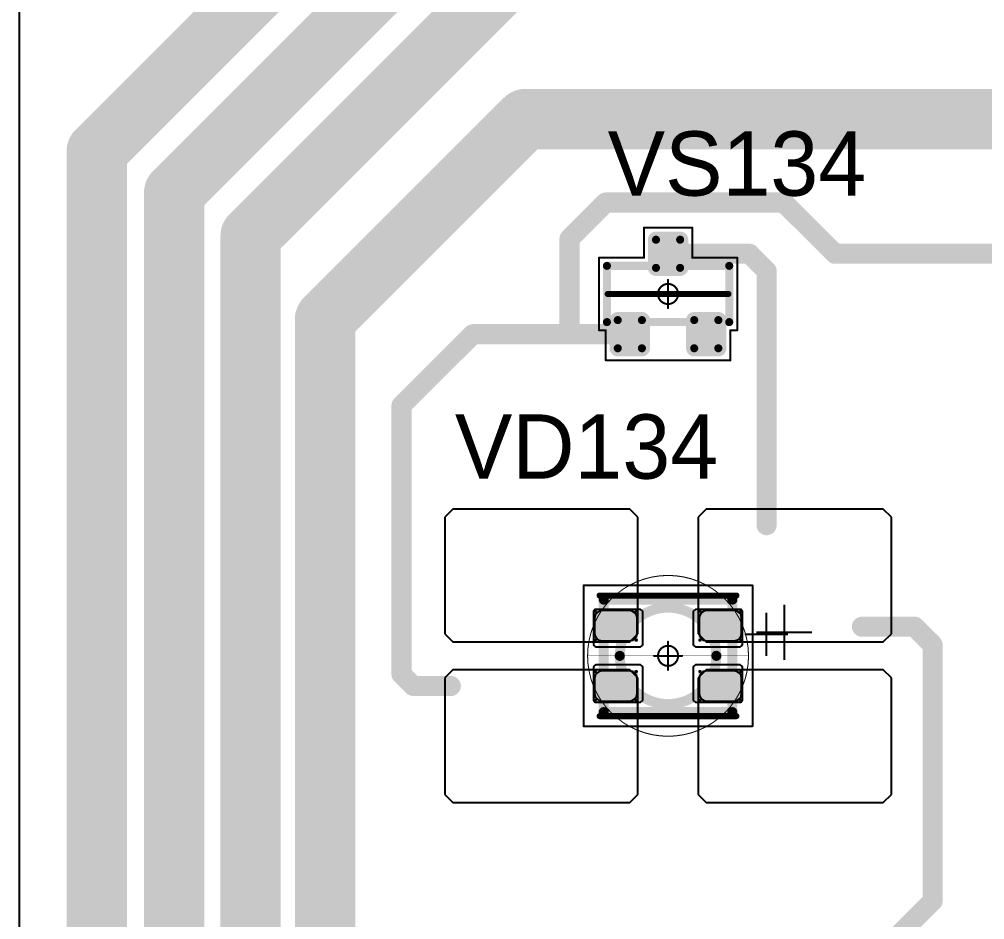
# Model space of a CAD drawing. Header units: millimetres. Extents: x 0 to 400, y 0 to 514.
# Drawn here: x 83.87 to 107.87, y 165.94 to 188.33 of the extents above; entities that cross this region are included whole.
import ezdxf

# ---------------------------------------------------------------- set-up
doc = ezdxf.new("R2010")
doc.units = ezdxf.units.MM
for name, color, linetype in [('Mechanical13', 56, 'Continuous'), ('Mechanical15', 56, 'Continuous'), ('Mechanical2', 216, 'Continuous'), ('TopLayer', 1, 'Continuous'), ('TopOverlay', 2, 'Continuous'), ('TopPaste', 8, 'Continuous'), ('TopSolder', 216, 'Continuous')]:
    doc.layers.add(name, color=color, linetype=linetype)

# ---------------------------------------------------------------- blocks, each defined once
blk = doc.blocks.new('SOT23_48')
at = {"layer": 'Mechanical13', "const_width": 0.2}
for points in [[(-0.7, 1.52), (0.7, 1.52)], [(-0.7, 1.52), (-0.7, -1.52)], [(0.7, 1.52), (0.7, -1.52)], [(-0.7, -1.52), (0.7, -1.52)]]:
    blk.add_lwpolyline(points, dxfattribs=at)
at = {"layer": 'Mechanical13', "const_width": 0.1}
for points in [[(-0.75, 1.52, 1), (-0.65, 1.52, 1)], [(-0.75, 1.52, 1), (-0.65, 1.52, 1)], [(0.65, 1.52, 1), (0.75, 1.52, 1)], [(0.65, 1.52, 1), (0.75, 1.52, 1)], [(-0.75, -1.52, 1), (-0.65, -1.52, 1)], [(-0.75, -1.52, 1), (-0.65, -1.52, 1)], [(0.65, -1.52, 1), (0.75, -1.52, 1)], [(0.65, -1.52, 1), (0.75, -1.52, 1)]]:
    blk.add_lwpolyline(points, format="xyb", close=True, dxfattribs=at)
at = {"layer": 'Mechanical15', "const_width": 0.05}
for points in [[(-0.9, 1.72), (-0.9, 1.55)], [(-0.9, 1.72), (0.9, 1.72)], [(0.9, 1.72), (0.9, 0.6)], [(-1.65, 1.55), (-1.65, -1.55)], [(-1.65, 1.55), (-0.9, 1.55)], [(0.9, 0.6), (1.65, 0.6)], [(1.65, 0.6), (1.65, -0.6)], [(0, 0.35), (0, -0.35)], [(-0.35, 0), (0.35, 0)], [(0.9, -0.6), (1.65, -0.6)], [(0.9, -0.6), (0.9, -1.72)], [(-1.65, -1.55), (-0.9, -1.55)], [(-0.9, -1.55), (-0.9, -1.72)], [(-0.9, -1.72), (0.9, -1.72)]]:
    blk.add_lwpolyline(points, dxfattribs=at)
at = {"layer": 'Mechanical15'}
for points, const_width in [([(-0.913, 1.72, 1), (-0.888, 1.72, 1)], 0.025), ([(-0.913, 1.72, 1), (-0.888, 1.72, 1)], 0.025), ([(0.888, 1.72, 1), (0.913, 1.72, 1)], 0.025), ([(0.888, 1.72, 1), (0.913, 1.72, 1)], 0.025), ([(-1.662, 1.55, 1), (-1.637, 1.55, 1)], 0.025), ([(-1.662, 1.55, 1), (-1.637, 1.55, 1)], 0.025), ([(-0.913, 1.55, 1), (-0.888, 1.55, 1)], 0.025), ([(-0.913, 1.55, 1), (-0.888, 1.55, 1)], 0.025), ([(0.888, 0.6, 1), (0.913, 0.6, 1)], 0.025), ([(0.888, 0.6, 1), (0.913, 0.6, 1)], 0.025), ([(1.637, 0.6, 1), (1.662, 0.6, 1)], 0.025), ([(1.637, 0.6, 1), (1.662, 0.6, 1)], 0.025), ([(0.25, 0, 1), (-0.25, 0, 1)], 0.05), ([(-0.012, 0.35, 1), (0.012, 0.35, 1)], 0.025), ([(-0.362, 0, 1), (-0.337, 0, 1)], 0.025), ([(-0.262, 0, 1), (-0.238, 0, 1)], 0.025), ([(0.238, 0, 1), (0.262, 0, 1)], 0.025), ([(0.337, 0, 1), (0.362, 0, 1)], 0.025), ([(-0.012, -0.35, 1), (0.012, -0.35, 1)], 0.025), ([(0.888, -0.6, 1), (0.913, -0.6, 1)], 0.025), ([(0.888, -0.6, 1), (0.913, -0.6, 1)], 0.025), ([(1.637, -0.6, 1), (1.662, -0.6, 1)], 0.025), ([(1.637, -0.6, 1), (1.662, -0.6, 1)], 0.025), ([(-1.662, -1.55, 1), (-1.637, -1.55, 1)], 0.025), ([(-1.662, -1.55, 1), (-1.637, -1.55, 1)], 0.025), ([(-0.913, -1.55, 1), (-0.888, -1.55, 1)], 0.025), ([(-0.913, -1.55, 1), (-0.888, -1.55, 1)], 0.025), ([(-0.913, -1.72, 1), (-0.888, -1.72, 1)], 0.025), ([(-0.913, -1.72, 1), (-0.888, -1.72, 1)], 0.025), ([(0.888, -1.72, 1), (0.913, -1.72, 1)], 0.025), ([(0.888, -1.72, 1), (0.913, -1.72, 1)], 0.025)]:
    blk.add_lwpolyline(points, format="xyb", close=True, dxfattribs=dict(at, const_width=const_width))
at = {"layer": 'TopLayer', "const_width": 0.1}
for points in [[(-1.4, 1.25, 1), (-1.3, 1.25, 1)], [(-0.7, 1.25, 1), (-0.6, 1.25, 1)], [(-1.4, 0.65, 1), (-1.3, 0.65, 1)], [(-0.7, 0.65, 1), (-0.6, 0.65, 1)], [(0.6, 0.3, 1), (0.7, 0.3, 1)], [(1.3, 0.3, 1), (1.4, 0.3, 1)], [(0.6, -0.3, 1), (0.7, -0.3, 1)], [(1.3, -0.3, 1), (1.4, -0.3, 1)], [(-1.4, -0.65, 1), (-1.3, -0.65, 1)], [(-0.7, -0.65, 1), (-0.6, -0.65, 1)], [(-1.4, -1.25, 1), (-1.3, -1.25, 1)], [(-0.7, -1.25, 1), (-0.6, -1.25, 1)]]:
    blk.add_lwpolyline(points, format="xyb", close=True, dxfattribs=at)
at = {"layer": 'TopLayer'}
for points in [[(-1.45, 1.25), (-1.45, 0.65), (-0.55, 1.25), (-0.55, 0.65)], [(-1.35, 1.35), (-1.35, 0.55), (-0.65, 1.35), (-0.65, 0.55)], [(0.55, 0.3), (0.55, -0.3), (1.45, 0.3), (1.45, -0.3)], [(0.65, 0.4), (0.65, -0.4), (1.35, 0.4), (1.35, -0.4)], [(-1.45, -0.65), (-1.45, -1.25), (-0.55, -0.65), (-0.55, -1.25)], [(-1.35, -0.55), (-1.35, -1.35), (-0.65, -0.55), (-0.65, -1.35)]]:
    blk.add_solid(points, dxfattribs=at)
at = {"layer": 'TopOverlay', "const_width": 0.15}
blk.add_lwpolyline([(0, 1.5), (0, -1.5)], dxfattribs=at)
at = {"layer": 'TopOverlay', "const_width": 0.075}
for points in [[(-0.038, 1.5, 1), (0.038, 1.5, 1)], [(-0.038, -1.5, 1), (0.038, -1.5, 1)]]:
    blk.add_lwpolyline(points, format="xyb", close=True, dxfattribs=at)
at = {"layer": 'TopPaste', "const_width": 0.075}
for points in [[(-1.387, 1.25, 1), (-1.313, 1.25, 1)], [(-0.687, 1.25, 1), (-0.613, 1.25, 1)], [(-1.387, 0.65, 1), (-1.313, 0.65, 1)], [(-0.687, 0.65, 1), (-0.613, 0.65, 1)], [(0.613, 0.3, 1), (0.687, 0.3, 1)], [(1.313, 0.3, 1), (1.387, 0.3, 1)], [(0.613, -0.3, 1), (0.687, -0.3, 1)], [(1.313, -0.3, 1), (1.387, -0.3, 1)], [(-1.387, -0.65, 1), (-1.313, -0.65, 1)], [(-0.687, -0.65, 1), (-0.613, -0.65, 1)], [(-1.387, -1.25, 1), (-1.313, -1.25, 1)], [(-0.687, -1.25, 1), (-0.613, -1.25, 1)]]:
    blk.add_lwpolyline(points, format="xyb", close=True, dxfattribs=at)
at = {"layer": 'TopPaste'}
for points in [[(-1.425, 1.25), (-1.425, 0.65), (-0.575, 1.25), (-0.575, 0.65)], [(-1.35, 1.325), (-1.35, 0.575), (-0.65, 1.325), (-0.65, 0.575)], [(0.575, 0.3), (0.575, -0.3), (1.425, 0.3), (1.425, -0.3)], [(0.65, 0.375), (0.65, -0.375), (1.35, 0.375), (1.35, -0.375)], [(-1.425, -0.65), (-1.425, -1.25), (-0.575, -0.65), (-0.575, -1.25)], [(-1.35, -0.575), (-1.35, -1.325), (-0.65, -0.575), (-0.65, -1.325)]]:
    blk.add_solid(points, dxfattribs=at)
at = {"layer": 'TopSolder', "const_width": 0.202}
for points in [[(-1.451, 1.25, 1), (-1.249, 1.25, 1)], [(-0.751, 1.25, 1), (-0.549, 1.25, 1)], [(-1.451, 0.65, 1), (-1.249, 0.65, 1)], [(-0.751, 0.65, 1), (-0.549, 0.65, 1)], [(0.549, 0.3, 1), (0.751, 0.3, 1)], [(1.249, 0.3, 1), (1.451, 0.3, 1)], [(0.549, -0.3, 1), (0.751, -0.3, 1)], [(1.249, -0.3, 1), (1.451, -0.3, 1)], [(-1.451, -0.65, 1), (-1.249, -0.65, 1)], [(-0.751, -0.65, 1), (-0.549, -0.65, 1)], [(-1.451, -1.25, 1), (-1.249, -1.25, 1)], [(-0.751, -1.25, 1), (-0.549, -1.25, 1)]]:
    blk.add_lwpolyline(points, format="xyb", close=True, dxfattribs=at)
at = {"layer": 'TopSolder'}
for points in [[(-1.35, 1.452), (-1.35, 0.448), (-0.65, 1.452), (-0.65, 0.448)], [(-1.552, 1.25), (-1.552, 0.65), (-0.448, 1.25), (-0.448, 0.65)], [(0.65, 0.502), (0.65, -0.502), (1.35, 0.502), (1.35, -0.502)], [(0.448, 0.3), (0.448, -0.3), (1.552, 0.3), (1.552, -0.3)], [(-1.35, -0.448), (-1.35, -1.452), (-0.65, -0.448), (-0.65, -1.452)], [(-1.552, -0.65), (-1.552, -1.25), (-0.448, -0.65), (-0.448, -1.25)]]:
    blk.add_solid(points, dxfattribs=at)
blk = doc.blocks.new('E65F_221')
at = {"layer": 'Mechanical13'}
for p, q in [((2.441, 1.071), (2.441, 0)), ((1.905, 0.536), (2.976, 0.536))]:
    blk.add_line(p, q, dxfattribs=at)
at = {"layer": 'Mechanical13', "const_width": 0.25}
for points in [[(-1.6, -1.4), (-1.6, 1.4)], [(-1.6, 1.4), (1.6, 1.4)], [(1.6, -1.4), (1.6, 1.4)], [(-1.6, -1.4), (1.6, -1.4)]]:
    blk.add_lwpolyline(points, dxfattribs=at)
at = {"layer": 'Mechanical13'}
for points, const_width in [([(-1.663, 1.4, 1), (-1.538, 1.4, 1)], 0.125), ([(-1.663, 1.4, 1), (-1.538, 1.4, 1)], 0.125), ([(1.537, 1.4, 1), (1.662, 1.4, 1)], 0.125), ([(1.537, 1.4, 1), (1.662, 1.4, 1)], 0.125), ([(1.2, 0, 1), (-1.2, 0, 1)], 0.25), ([(-1.263, 0, 1), (-1.138, 0, 1)], 0.125), ([(1.137, 0, 1), (1.262, 0, 1)], 0.125), ([(-1.663, -1.4, 1), (-1.538, -1.4, 1)], 0.125), ([(-1.663, -1.4, 1), (-1.538, -1.4, 1)], 0.125), ([(1.537, -1.4, 1), (1.662, -1.4, 1)], 0.125), ([(1.537, -1.4, 1), (1.662, -1.4, 1)], 0.125)]:
    blk.add_lwpolyline(points, format="xyb", close=True, dxfattribs=dict(at, const_width=const_width))
at = {"layer": 'Mechanical15', "const_width": 0.05}
for points in [[(-2.1, 1.75), (2.1, 1.75)], [(-2.1, -1.75), (-2.1, 1.75)], [(2.1, -1.75), (2.1, 1.75)], [(0, -0.35), (0, 0.35)], [(0, -0.35), (0, 0.35)], [(-0.35, 0), (0.35, 0)], [(-0.35, 0), (0.35, 0)], [(-2.1, -1.75), (2.1, -1.75)]]:
    blk.add_lwpolyline(points, dxfattribs=at)
at = {"layer": 'Mechanical15'}
for points, const_width in [([(-2.113, 1.75, 1), (-2.088, 1.75, 1)], 0.025), ([(-2.113, 1.75, 1), (-2.088, 1.75, 1)], 0.025), ([(2.087, 1.75, 1), (2.112, 1.75, 1)], 0.025), ([(2.087, 1.75, 1), (2.112, 1.75, 1)], 0.025), ([(0.25, 0, 1), (-0.25, 0, 1)], 0.05), ([(0.25, 0, 1), (-0.25, 0, 1)], 0.05), ([(-0.013, 0.35, 1), (0.012, 0.35, 1)], 0.025), ([(-0.013, 0.35, 1), (0.012, 0.35, 1)], 0.025), ([(-0.363, 0, 1), (-0.338, 0, 1)], 0.025), ([(-0.363, 0, 1), (-0.338, 0, 1)], 0.025), ([(-0.263, 0, 1), (-0.238, 0, 1)], 0.025), ([(-0.263, 0, 1), (-0.238, 0, 1)], 0.025), ([(0.237, 0, 1), (0.262, 0, 1)], 0.025), ([(0.237, 0, 1), (0.262, 0, 1)], 0.025), ([(0.337, 0, 1), (0.362, 0, 1)], 0.025), ([(0.337, 0, 1), (0.362, 0, 1)], 0.025), ([(-0.013, -0.35, 1), (0.012, -0.35, 1)], 0.025), ([(-0.013, -0.35, 1), (0.012, -0.35, 1)], 0.025), ([(-2.113, -1.75, 1), (-2.088, -1.75, 1)], 0.025), ([(-2.113, -1.75, 1), (-2.088, -1.75, 1)], 0.025), ([(2.087, -1.75, 1), (2.112, -1.75, 1)], 0.025), ([(2.087, -1.75, 1), (2.112, -1.75, 1)], 0.025)]:
    blk.add_lwpolyline(points, format="xyb", close=True, dxfattribs=dict(at, const_width=const_width))
at = {"layer": 'TopLayer'}
for p, q in [((-5.35, 3.65), (-5.55, 3.45)), ((-0.95, 3.65), (-5.35, 3.65)), ((-5.35, 3.65), (-5.35, 3.65)), ((-0.75, 3.45), (-0.95, 3.65)), ((0.95, 3.65), (0.75, 3.45)), ((5.35, 3.65), (0.95, 3.65)), ((0.95, 3.65), (0.95, 3.65)), ((5.55, 3.45), (5.35, 3.65)), ((-5.55, 3.45), (-5.55, 3.45)), ((-5.55, 3.45), (-5.55, 0.55)), ((-0.75, 0.55), (-0.75, 3.45)), ((0.75, 3.45), (0.75, 3.45)), ((0.75, 3.45), (0.75, 0.55)), ((5.55, 0.55), (5.55, 3.45)), ((-5.55, 0.55), (-5.35, 0.35)), ((-0.95, 0.35), (-0.75, 0.55)), ((0.75, 0.55), (0.95, 0.35)), ((5.35, 0.35), (5.55, 0.55)), ((-5.35, 0.35), (-0.95, 0.35)), ((0.95, 0.35), (5.35, 0.35)), ((-5.35, -0.35), (-5.55, -0.55)), ((-0.95, -0.35), (-5.35, -0.35)), ((-5.35, -0.35), (-5.35, -0.35)), ((-0.75, -0.55), (-0.95, -0.35)), ((0.95, -0.35), (0.75, -0.55)), ((5.35, -0.35), (0.95, -0.35)), ((0.95, -0.35), (0.95, -0.35)), ((5.55, -0.55), (5.35, -0.35)), ((-5.55, -0.55), (-5.55, -0.55)), ((-5.55, -0.55), (-5.55, -3.45)), ((-0.75, -3.45), (-0.75, -0.55)), ((0.75, -0.55), (0.75, -0.55)), ((0.75, -0.55), (0.75, -3.45)), ((5.55, -3.45), (5.55, -0.55)), ((-5.55, -3.45), (-5.35, -3.65)), ((-0.95, -3.65), (-0.75, -3.45)), ((0.75, -3.45), (0.95, -3.65)), ((5.35, -3.65), (5.55, -3.45)), ((-5.35, -3.65), (-0.95, -3.65)), ((0.95, -3.65), (5.35, -3.65))]:
    blk.add_line(p, q, dxfattribs=at)
at = {"layer": 'TopLayer', "const_width": 0.04}
for points in [[(-1.83, 1.11, 1), (-1.79, 1.11, 1)], [(-0.81, 1.11, 1), (-0.77, 1.11, 1)], [(0.77, 1.11, 1), (0.81, 1.11, 1)], [(1.79, 1.11, 1), (1.83, 1.11, 1)], [(-1.83, 0.39, 1), (-1.79, 0.39, 1)], [(-0.81, 0.39, 1), (-0.77, 0.39, 1)], [(0.77, 0.39, 1), (0.81, 0.39, 1)], [(1.79, 0.39, 1), (1.83, 0.39, 1)], [(-1.83, -0.39, 1), (-1.79, -0.39, 1)], [(-0.81, -0.39, 1), (-0.77, -0.39, 1)], [(0.77, -0.39, 1), (0.81, -0.39, 1)], [(1.79, -0.39, 1), (1.83, -0.39, 1)], [(-1.83, -1.11, 1), (-1.79, -1.11, 1)], [(-0.81, -1.11, 1), (-0.77, -1.11, 1)], [(0.77, -1.11, 1), (0.81, -1.11, 1)], [(1.79, -1.11, 1), (1.83, -1.11, 1)]]:
    blk.add_lwpolyline(points, format="xyb", close=True, dxfattribs=at)
at = {"layer": 'TopLayer'}
for points in [[(-1.85, 1.11), (-1.85, 0.39), (-0.75, 1.11), (-0.75, 0.39)], [(-1.81, 1.15), (-1.81, 0.35), (-0.79, 1.15), (-0.79, 0.35)], [(0.75, 1.11), (0.75, 0.39), (1.85, 1.11), (1.85, 0.39)], [(0.79, 1.15), (0.79, 0.35), (1.81, 1.15), (1.81, 0.35)], [(-1.85, -0.39), (-1.85, -1.11), (-0.75, -0.39), (-0.75, -1.11)], [(-1.81, -0.35), (-1.81, -1.15), (-0.79, -0.35), (-0.79, -1.15)], [(0.75, -0.39), (0.75, -1.11), (1.85, -0.39), (1.85, -1.11)], [(0.79, -0.35), (0.79, -1.15), (1.81, -0.35), (1.81, -1.15)]]:
    blk.add_solid(points, dxfattribs=at)
at = {"layer": 'TopOverlay'}
for p, q in [((2.886, 1.271), (2.886, -0.1)), ((2.2, 0.586), (3.571, 0.586))]:
    blk.add_line(p, q, dxfattribs=at)
at = {"layer": 'TopOverlay', "const_width": 0.15}
for points in [[(-1.7, 1.5), (1.7, 1.5)], [(-1.7, -1.5), (1.7, -1.5)]]:
    blk.add_lwpolyline(points, dxfattribs=at)
at = {"layer": 'TopOverlay', "const_width": 0.075}
for points in [[(-1.738, 1.5, 1), (-1.663, 1.5, 1)], [(1.662, 1.5, 1), (1.737, 1.5, 1)], [(-1.738, -1.5, 1), (-1.663, -1.5, 1)], [(1.662, -1.5, 1), (1.737, -1.5, 1)]]:
    blk.add_lwpolyline(points, format="xyb", close=True, dxfattribs=at)
at = {"layer": 'TopPaste'}
for p, q in [((-1.814, 1.011), (-1.829, 0.938)), ((-1.773, 1.073), (-1.814, 1.011)), ((-1.711, 1.114), (-1.773, 1.073)), ((-1.638, 1.129), (-1.711, 1.114)), ((-0.963, 1.129), (-1.638, 1.129)), ((-0.889, 1.114), (-0.963, 1.129)), ((-0.827, 1.073), (-0.889, 1.114)), ((-0.786, 1.011), (-0.827, 1.073)), ((-0.771, 0.938), (-0.786, 1.011)), ((0.786, 1.011), (0.771, 0.938)), ((0.827, 1.073), (0.786, 1.011)), ((0.889, 1.114), (0.827, 1.073)), ((0.962, 1.129), (0.889, 1.114)), ((1.637, 1.129), (0.962, 1.129)), ((1.711, 1.114), (1.637, 1.129)), ((1.773, 1.073), (1.711, 1.114)), ((1.814, 1.011), (1.773, 1.073)), ((1.829, 0.938), (1.814, 1.011)), ((-1.829, 0.938), (-1.829, 0.563)), ((-0.771, 0.563), (-0.771, 0.938)), ((0.771, 0.938), (0.771, 0.563)), ((1.829, 0.563), (1.829, 0.938)), ((-1.829, 0.563), (-1.814, 0.489)), ((-1.814, 0.489), (-1.773, 0.427)), ((-0.827, 0.427), (-0.786, 0.489)), ((-0.786, 0.489), (-0.771, 0.563)), ((0.771, 0.563), (0.786, 0.489)), ((0.786, 0.489), (0.827, 0.427)), ((1.773, 0.427), (1.814, 0.489)), ((1.814, 0.489), (1.829, 0.563)), ((-1.773, 0.427), (-1.711, 0.386)), ((-1.711, 0.386), (-1.638, 0.371)), ((-1.638, 0.371), (-0.963, 0.371)), ((-0.963, 0.371), (-0.889, 0.386)), ((-0.889, 0.386), (-0.827, 0.427)), ((0.827, 0.427), (0.889, 0.386)), ((0.889, 0.386), (0.962, 0.371)), ((0.962, 0.371), (1.637, 0.371)), ((1.637, 0.371), (1.711, 0.386)), ((1.711, 0.386), (1.773, 0.427)), ((-1.773, -0.427), (-1.814, -0.489)), ((-1.711, -0.386), (-1.773, -0.427)), ((-1.638, -0.371), (-1.711, -0.386)), ((-0.963, -0.371), (-1.638, -0.371)), ((-0.889, -0.386), (-0.963, -0.371)), ((-0.827, -0.427), (-0.889, -0.386)), ((-0.786, -0.489), (-0.827, -0.427)), ((0.827, -0.427), (0.786, -0.489)), ((0.889, -0.386), (0.827, -0.427)), ((0.962, -0.371), (0.889, -0.386)), ((1.637, -0.371), (0.962, -0.371)), ((1.711, -0.386), (1.637, -0.371)), ((1.773, -0.427), (1.711, -0.386)), ((1.814, -0.489), (1.773, -0.427)), ((-1.814, -0.489), (-1.829, -0.563)), ((-1.829, -0.563), (-1.829, -0.938)), ((-0.771, -0.563), (-0.786, -0.489)), ((-0.771, -0.938), (-0.771, -0.563)), ((0.786, -0.489), (0.771, -0.563)), ((0.771, -0.563), (0.771, -0.938)), ((1.829, -0.563), (1.814, -0.489)), ((1.829, -0.938), (1.829, -0.563)), ((-1.829, -0.938), (-1.814, -1.011)), ((-0.786, -1.011), (-0.771, -0.938)), ((0.771, -0.938), (0.786, -1.011)), ((1.814, -1.011), (1.829, -0.938)), ((-1.814, -1.011), (-1.773, -1.073)), ((-1.773, -1.073), (-1.711, -1.114)), ((-1.711, -1.114), (-1.638, -1.129)), ((-1.638, -1.129), (-0.963, -1.129)), ((-0.963, -1.129), (-0.889, -1.114)), ((-0.889, -1.114), (-0.827, -1.073)), ((-0.827, -1.073), (-0.786, -1.011)), ((0.786, -1.011), (0.827, -1.073)), ((0.827, -1.073), (0.889, -1.114)), ((0.889, -1.114), (0.962, -1.129)), ((0.962, -1.129), (1.637, -1.129)), ((1.637, -1.129), (1.711, -1.114)), ((1.711, -1.114), (1.773, -1.073)), ((1.773, -1.073), (1.814, -1.011))]:
    blk.add_line(p, q, dxfattribs=at)
at = {"layer": 'TopSolder'}
for p, q in [((-1.842, 1.129), (-1.85, 1.111)), ((-1.85, 1.111), (-1.85, 1.101)), ((-1.85, 1.101), (-1.85, 1.101)), ((-1.85, 1.101), (-1.85, 0.301)), ((-1.828, 1.143), (-1.842, 1.129)), ((-1.81, 1.151), (-1.828, 1.143)), ((-1.8, 1.151), (-1.81, 1.151)), ((-0.7, 1.151), (-1.8, 1.151)), ((-0.685, 1.151), (-0.7, 1.151)), ((-0.7, 1.151), (-0.7, 1.151)), ((-0.658, 1.139), (-0.685, 1.151)), ((-0.636, 1.118), (-0.658, 1.139)), ((-0.625, 1.09), (-0.636, 1.118)), ((-0.625, 1.076), (-0.625, 1.09)), ((-0.625, 0.301), (-0.625, 1.076)), ((0.636, 1.118), (0.625, 1.09)), ((0.625, 1.09), (0.625, 1.076)), ((0.625, 1.076), (0.625, 1.076)), ((0.625, 1.076), (0.625, 0.301)), ((0.657, 1.139), (0.636, 1.118)), ((0.685, 1.151), (0.657, 1.139)), ((0.7, 1.151), (0.685, 1.151)), ((1.8, 1.151), (0.7, 1.151)), ((1.81, 1.151), (1.8, 1.151)), ((1.8, 1.151), (1.8, 1.151)), ((1.828, 1.143), (1.81, 1.151)), ((1.842, 1.129), (1.828, 1.143)), ((1.85, 1.111), (1.842, 1.129)), ((1.85, 1.101), (1.85, 1.111)), ((1.85, 0.301), (1.85, 1.101)), ((-1.85, 0.301), (-1.85, 0.286)), ((-1.85, 0.286), (-1.839, 0.258)), ((-1.839, 0.258), (-1.818, 0.237)), ((-0.658, 0.237), (-0.636, 0.258)), ((-0.636, 0.258), (-0.625, 0.286)), ((-0.625, 0.286), (-0.625, 0.301)), ((-0.625, 0.301), (-0.625, 0.301)), ((0.625, 0.301), (0.625, 0.286)), ((0.625, 0.286), (0.636, 0.258)), ((0.636, 0.258), (0.657, 0.237)), ((1.817, 0.237), (1.839, 0.258)), ((1.839, 0.258), (1.85, 0.286)), ((1.85, 0.286), (1.85, 0.301)), ((1.85, 0.301), (1.85, 0.301)), ((-1.818, 0.237), (-1.79, 0.226)), ((-1.79, 0.226), (-1.775, 0.226)), ((-1.775, 0.226), (-1.775, 0.226)), ((-1.775, 0.226), (-0.7, 0.226)), ((-0.7, 0.226), (-0.685, 0.226)), ((-0.685, 0.226), (-0.658, 0.237)), ((0.657, 0.237), (0.685, 0.226)), ((0.685, 0.226), (0.7, 0.226)), ((0.7, 0.226), (0.7, 0.226)), ((0.7, 0.226), (1.775, 0.226)), ((1.775, 0.226), (1.79, 0.226)), ((1.79, 0.226), (1.817, 0.237)), ((-1.818, -0.236), (-1.839, -0.257)), ((-1.79, -0.224), (-1.818, -0.236)), ((-1.775, -0.224), (-1.79, -0.224)), ((-0.7, -0.224), (-1.775, -0.224)), ((-0.685, -0.224), (-0.7, -0.224)), ((-0.7, -0.224), (-0.7, -0.224)), ((-0.658, -0.236), (-0.685, -0.224)), ((-0.636, -0.257), (-0.658, -0.236)), ((0.657, -0.236), (0.636, -0.257)), ((0.685, -0.224), (0.657, -0.236)), ((0.7, -0.224), (0.685, -0.224)), ((1.775, -0.224), (0.7, -0.224)), ((1.79, -0.224), (1.775, -0.224)), ((1.775, -0.224), (1.775, -0.224)), ((1.817, -0.236), (1.79, -0.224)), ((1.839, -0.257), (1.817, -0.236)), ((-1.839, -0.257), (-1.85, -0.285)), ((-1.85, -0.285), (-1.85, -0.299)), ((-1.85, -0.299), (-1.85, -0.299)), ((-1.85, -0.299), (-1.85, -1.099)), ((-0.625, -0.285), (-0.636, -0.257)), ((-0.625, -0.299), (-0.625, -0.285)), ((-0.625, -1.074), (-0.625, -0.299)), ((0.636, -0.257), (0.625, -0.285)), ((0.625, -0.285), (0.625, -0.299)), ((0.625, -0.299), (0.625, -0.299)), ((0.625, -0.299), (0.625, -1.074)), ((1.85, -0.285), (1.839, -0.257)), ((1.85, -0.299), (1.85, -0.285)), ((1.85, -1.099), (1.85, -0.299)), ((-1.85, -1.099), (-1.85, -1.109)), ((-1.85, -1.109), (-1.842, -1.128)), ((-1.842, -1.128), (-1.828, -1.142)), ((-1.828, -1.142), (-1.81, -1.149)), ((-1.81, -1.149), (-1.8, -1.149)), ((-1.8, -1.149), (-0.7, -1.149)), ((-1.8, -1.149), (-1.8, -1.149)), ((-0.7, -1.149), (-0.685, -1.149)), ((-0.685, -1.149), (-0.658, -1.138)), ((-0.658, -1.138), (-0.636, -1.117)), ((-0.636, -1.117), (-0.625, -1.089)), ((-0.625, -1.089), (-0.625, -1.074)), ((-0.625, -1.074), (-0.625, -1.074)), ((0.625, -1.074), (0.625, -1.089)), ((0.625, -1.089), (0.636, -1.117)), ((0.636, -1.117), (0.657, -1.138)), ((0.657, -1.138), (0.685, -1.149)), ((0.685, -1.149), (0.7, -1.149)), ((0.7, -1.149), (1.8, -1.149)), ((0.7, -1.149), (0.7, -1.149)), ((1.8, -1.149), (1.81, -1.149)), ((1.81, -1.149), (1.828, -1.142)), ((1.828, -1.142), (1.842, -1.128)), ((1.842, -1.128), (1.85, -1.109)), ((1.85, -1.109), (1.85, -1.099)), ((1.85, -1.099), (1.85, -1.099))]:
    blk.add_line(p, q, dxfattribs=at)

msp = doc.modelspace()

# ---------------------------------------------------------------- linework, layer by layer
at = {"layer": 'Mechanical2'}
for points, const_width in [([(102, 172.5, 1), (98, 172.5, 1)], 0.0254), ([(100, 174.5, 1), (100, 174.5, 1)], 0.0005), ([(97.994, 172.5, 1), (98.006, 172.5, 1)], 0.0127), ([(98, 172.5, 1), (98, 172.5, 1)], 0.0005), ([(101.994, 172.5, 1), (102.006, 172.5, 1)], 0.0127), ([(102, 172.5, 1), (102, 172.5, 1)], 0.0005), ([(100, 170.5, 1), (100, 170.5, 1)], 0.0005)]:
    msp.add_lwpolyline(points, format="xyb", close=True, dxfattribs=dict(at, const_width=const_width))
at = {"layer": 'Mechanical2', "const_width": 0.001}
for points in [[(100, 170.5), (100, 174.5)], [(98, 172.5), (102, 172.5)]]:
    msp.add_lwpolyline(points, dxfattribs=at)
at = {"layer": 'TopLayer'}
msp.add_line((83.875, 235.376), (83.875, 97.9), dxfattribs=at)
for points, const_width in [([(85.8, 185.05), (184.15, 283.4)], 1.5), ([(87.725, 184.025), (184.975, 281.275)], 1.5), ([(89.625, 182.95), (185.988, 279.313)], 1.5), ([(91.475, 180.875), (96.45, 185.85)], 1.5), ([(96.45, 185.85), (129.325, 185.85)], 1.5), ([(85.8, 122.15), (85.8, 185.05)], 1.5), ([(87.725, 122.8), (87.725, 184.025)], 1.5), ([(97.55, 182.875), (98.45, 183.775)], 0.5), ([(98.45, 183.775), (102.875, 183.775)], 0.5), ([(102.875, 183.775), (104.15, 182.5)], 0.5), ([(89.625, 123.446), (89.625, 182.95)], 1.5), ([(97.55, 180.5), (97.55, 182.875)], 0.5), ([(100, 182.5), (102.025, 182.5)], 0.5), ([(102.025, 182.5), (102.45, 182.075)], 0.5), ([(104.15, 182.5), (120, 182.5)], 0.5), ([(102.45, 175.75), (102.45, 182.075)], 0.5), ([(91.475, 124.275), (91.475, 180.875)], 1.5), ([(93.375, 178.725), (95.15, 180.5)], 0.5), ([(95.15, 180.5), (97.55, 180.5)], 0.5), ([(97.55, 180.5), (99.05, 180.5)], 0.5), ([(93.375, 172.043), (93.375, 178.725)], 0.5), ([(104.819, 173.225), (106.125, 173.225)], 0.5), ([(106.125, 173.225), (106.575, 172.775)], 0.5), ([(106.575, 166.4), (106.575, 172.775)], 0.5), ([(93.375, 172.043), (93.668, 171.75)], 0.5), ([(93.668, 171.75), (94.6, 171.75)], 0.5), ([(105.65, 165.475), (106.575, 166.4)], 0.5)]:
    msp.add_lwpolyline(points, dxfattribs=dict(at, const_width=const_width))
for points, const_width in [([(96.075, 185.85, 1), (96.825, 185.85, 1)], 0.75), ([(96.075, 185.85, 1), (96.825, 185.85, 1)], 0.75), ([(85.425, 185.05, 1), (86.175, 185.05, 1)], 0.75), ([(85.425, 185.05, 1), (86.175, 185.05, 1)], 0.75), ([(87.35, 184.025, 1), (88.1, 184.025, 1)], 0.75), ([(87.35, 184.025, 1), (88.1, 184.025, 1)], 0.75), ([(98.325, 183.775, 1), (98.575, 183.775, 1)], 0.25), ([(98.325, 183.775, 1), (98.575, 183.775, 1)], 0.25), ([(102.75, 183.775, 1), (103, 183.775, 1)], 0.25), ([(102.75, 183.775, 1), (103, 183.775, 1)], 0.25), ([(89.25, 182.95, 1), (90, 182.95, 1)], 0.75), ([(89.25, 182.95, 1), (90, 182.95, 1)], 0.75), ([(97.425, 182.875, 1), (97.675, 182.875, 1)], 0.25), ([(97.425, 182.875, 1), (97.675, 182.875, 1)], 0.25), ([(99.875, 182.5, 1), (100.125, 182.5, 1)], 0.25), ([(101.9, 182.5, 1), (102.15, 182.5, 1)], 0.25), ([(101.9, 182.5, 1), (102.15, 182.5, 1)], 0.25), ([(104.025, 182.5, 1), (104.275, 182.5, 1)], 0.25), ([(104.025, 182.5, 1), (104.275, 182.5, 1)], 0.25), ([(102.325, 182.075, 1), (102.575, 182.075, 1)], 0.25), ([(102.325, 182.075, 1), (102.575, 182.075, 1)], 0.25), ([(91.1, 180.875, 1), (91.85, 180.875, 1)], 0.75), ([(91.1, 180.875, 1), (91.85, 180.875, 1)], 0.75), ([(95.025, 180.5, 1), (95.275, 180.5, 1)], 0.25), ([(95.025, 180.5, 1), (95.275, 180.5, 1)], 0.25), ([(97.425, 180.5, 1), (97.675, 180.5, 1)], 0.25), ([(97.425, 180.5, 1), (97.675, 180.5, 1)], 0.25), ([(97.425, 180.5, 1), (97.675, 180.5, 1)], 0.25), ([(98.925, 180.5, 1), (99.175, 180.5, 1)], 0.25), ([(93.25, 178.725, 1), (93.5, 178.725, 1)], 0.25), ([(93.25, 178.725, 1), (93.5, 178.725, 1)], 0.25), ([(102.325, 175.75, 1), (102.575, 175.75, 1)], 0.25), ([(104.694, 173.225, 1), (104.944, 173.225, 1)], 0.25), ([(106, 173.225, 1), (106.25, 173.225, 1)], 0.25), ([(106, 173.225, 1), (106.25, 173.225, 1)], 0.25), ([(106.45, 172.775, 1), (106.7, 172.775, 1)], 0.25), ([(106.45, 172.775, 1), (106.7, 172.775, 1)], 0.25), ([(93.25, 172.043, 1), (93.5, 172.043, 1)], 0.25), ([(93.25, 172.043, 1), (93.5, 172.043, 1)], 0.25), ([(93.543, 171.75, 1), (93.793, 171.75, 1)], 0.25), ([(93.543, 171.75, 1), (93.793, 171.75, 1)], 0.25), ([(94.475, 171.75, 1), (94.725, 171.75, 1)], 0.25), ([(106.45, 166.4, 1), (106.7, 166.4, 1)], 0.25), ([(106.45, 166.4, 1), (106.7, 166.4, 1)], 0.25)]:
    msp.add_lwpolyline(points, format="xyb", close=True, dxfattribs=dict(at, const_width=const_width))

# ---------------------------------------------------------------- block references
for name, p, rotation in [('SOT23_48', (100, 181.5), 90), ('E65F_221', (100, 172.5), 360)]:
    msp.add_blockref(name, p, dxfattribs=dict(rotation=rotation))

# ---------------------------------------------------------------- texts
at = {"layer": 'TopOverlay'}
for s, p in [('VS134', (98.499, 183.945)), ('VD134', (94.702, 176.906))]:
    msp.add_text(s, height=1.6, dxfattribs=at).set_placement(p)

doc.saveas('drawing.dxf')
